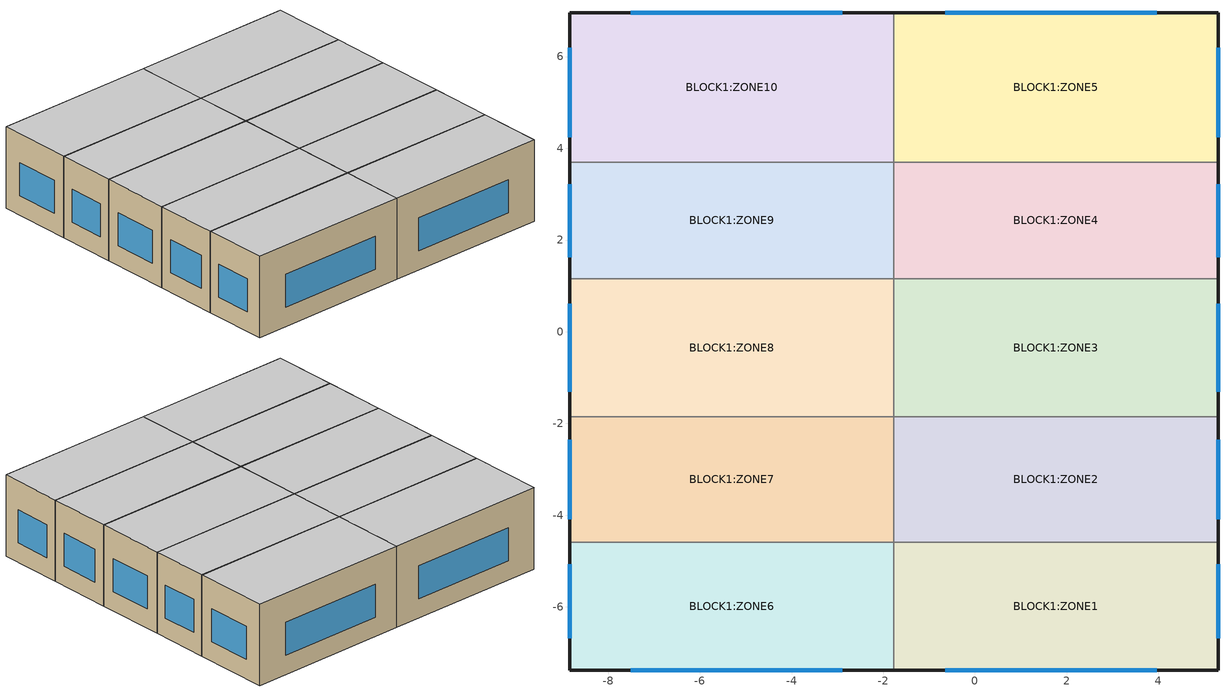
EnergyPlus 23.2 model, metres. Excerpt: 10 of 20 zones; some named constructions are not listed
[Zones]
BLOCK1:ZONE6
 floor ground (Project ground floor): -1.77,-7.38 -8.84,-7.38 -8.84,-4.59 -1.77,-4.59 z0
 wall outside (Project wall): -8.84,-4.59 -8.84,-7.38 -1.77,-7.38 z0:3.5
 wall to BLOCK1:ZONE1 (Project partition): -1.77,-7.38 -1.77,-4.59 z0:3.5
 wall to BLOCK1:ZONE7 (Project partition): -1.77,-4.59 -8.84,-4.59 z0:3.5
 window (Project external glazing - 1001): -8.84,-5.07 -8.84,-6.69 / -7.5,-7.38 -2.89,-7.38 z0.84:2.26
 ceiling to BLOCK2:ZONE6 (Project internal floor_Reversed): -8.84,-7.38 -1.77,-7.38 -1.77,-4.59 -8.84,-4.59 z3.5
BLOCK1:ZONE1
 floor ground (Project ground floor): 5.3,-7.38 -1.77,-7.38 -1.77,-4.59 5.3,-4.59 z0
 wall outside (Project wall): -1.77,-7.38 5.3,-7.38 5.3,-4.59 z0:3.5
 wall to BLOCK1:ZONE2 (Project partition): 5.3,-4.59 -1.77,-4.59 z0:3.5
 window (Project external glazing - 1001): 5.3,-6.69 5.3,-5.07 / -0.65,-7.38 3.96,-7.38 z0.84:2.26
 ceiling to BLOCK2:ZONE1 (Project internal floor_Reversed): -1.77,-7.38 5.3,-7.38 5.3,-4.59 -1.77,-4.59 z3.5
BLOCK1:ZONE7
 floor ground (Project ground floor): -1.77,-4.59 -8.84,-4.59 -8.84,-1.86 -1.77,-1.86 z0
 wall outside (Project wall): -8.84,-1.86 -8.84,-4.59 z0:3.5
 wall to BLOCK1:ZONE2 (Project partition): -1.77,-4.59 -1.77,-1.86 z0:3.5
 wall to BLOCK1:ZONE8 (Project partition): -1.77,-1.86 -8.84,-1.86 z0:3.5
 window (Project external glazing - 1001): -8.84,-2.36 -8.84,-4.09 z0.84:2.26
 ceiling to BLOCK2:ZONE7 (Project internal floor_Reversed): -8.84,-4.59 -1.77,-4.59 -1.77,-1.86 -8.84,-1.86 z3.5
BLOCK1:ZONE2
 floor ground (Project ground floor): 5.3,-4.59 -1.77,-4.59 -1.77,-1.86 5.3,-1.86 z0
 wall outside (Project wall): 5.3,-4.59 5.3,-1.86 z0:3.5
 wall to BLOCK1:ZONE3 (Project partition): 5.3,-1.86 -1.77,-1.86 z0:3.5
 window (Project external glazing - 1001): 5.3,-4.09 5.3,-2.36 z0.84:2.26
 ceiling to BLOCK2:ZONE2 (Project internal floor_Reversed): -1.77,-4.59 5.3,-4.59 5.3,-1.86 -1.77,-1.86 z3.5
BLOCK1:ZONE8
 floor ground (Project ground floor): -1.77,-1.86 -8.84,-1.86 -8.84,1.16 -1.77,1.16 z0
 wall outside (Project wall): -8.84,1.16 -8.84,-1.86 z0:3.5
 wall to BLOCK1:ZONE3 (Project partition): -1.77,-1.86 -1.77,1.16 z0:3.5
 wall to BLOCK1:ZONE9 (Project partition): -1.77,1.16 -8.84,1.16 z0:3.5
 window (Project external glazing - 1001): -8.84,0.61 -8.84,-1.31 z0.84:2.26
 ceiling to BLOCK2:ZONE8 (Project internal floor_Reversed): -8.84,-1.86 -1.77,-1.86 -1.77,1.16 -8.84,1.16 z3.5
BLOCK1:ZONE3
 floor ground (Project ground floor): 5.3,-1.86 -1.77,-1.86 -1.77,1.16 5.3,1.16 z0
 wall outside (Project wall): 5.3,-1.86 5.3,1.16 z0:3.5
 wall to BLOCK1:ZONE4 (Project partition): 5.3,1.16 -1.77,1.16 z0:3.5
 window (Project external glazing - 1001): 5.3,-1.31 5.3,0.61 z0.84:2.26
 ceiling to BLOCK2:ZONE3 (Project internal floor_Reversed): -1.77,-1.86 5.3,-1.86 5.3,1.16 -1.77,1.16 z3.5
BLOCK1:ZONE9
 floor ground (Project ground floor): -1.77,1.16 -8.84,1.16 -8.84,3.69 -1.77,3.69 z0
 wall outside (Project wall): -8.84,3.69 -8.84,1.16 z0:3.5
 wall to BLOCK1:ZONE4 (Project partition): -1.77,1.16 -1.77,3.69 z0:3.5
 wall to BLOCK1:ZONE10 (Project partition): -1.77,3.69 -8.84,3.69 z0:3.5
 window (Project external glazing - 1001): -8.84,3.22 -8.84,1.63 z0.84:2.26
 ceiling to BLOCK2:ZONE9 (Project internal floor_Reversed): -8.84,1.16 -1.77,1.16 -1.77,3.69 -8.84,3.69 z3.5
BLOCK1:ZONE4
 floor ground (Project ground floor): 5.3,1.16 -1.77,1.16 -1.77,3.69 5.3,3.69 z0
 wall outside (Project wall): 5.3,1.16 5.3,3.69 z0:3.5
 wall to BLOCK1:ZONE5 (Project partition): 5.3,3.69 -1.77,3.69 z0:3.5
 window (Project external glazing - 1001): 5.3,1.63 5.3,3.22 z0.84:2.26
 ceiling to BLOCK2:ZONE4 (Project internal floor_Reversed): -1.77,1.16 5.3,1.16 5.3,3.69 -1.77,3.69 z3.5
BLOCK1:ZONE10
 floor ground (Project ground floor): -1.77,3.69 -8.84,3.69 -8.84,6.96 -1.77,6.96 z0
 wall outside (Project wall): -1.77,6.96 -8.84,6.96 -8.84,3.69 z0:3.5
 wall to BLOCK1:ZONE5 (Project partition): -1.77,3.69 -1.77,6.96 z0:3.5
 window (Project external glazing - 1001): -2.89,6.96 -7.5,6.96 / -8.84,6.19 -8.84,4.24 z0.84:2.26
 ceiling to BLOCK2:ZONE10 (Project internal floor_Reversed): -8.84,3.69 -1.77,3.69 -1.77,6.96 -8.84,6.96 z3.5
BLOCK1:ZONE5
 floor ground (Project ground floor): 5.3,3.69 -1.77,3.69 -1.77,6.96 5.3,6.96 z0
 wall outside (Project wall): 5.3,3.69 5.3,6.96 -1.77,6.96 z0:3.5
 window (Project external glazing - 1001): 5.3,4.24 5.3,6.19 / 3.96,6.96 -0.65,6.96 z0.84:2.26
 ceiling to BLOCK2:ZONE5 (Project internal floor_Reversed): -1.77,3.69 5.3,3.69 5.3,6.96 -1.77,6.96 z3.5
[ENERGYMANAGEMENTSYSTEM:PROGRAM]
CountHours_BLOCK1_ZONE1; CountHours_BLOCK1_ZONE1: if (ComfStand == 1) || (ComfStand == 10); if (RMOT >= AHSTall) && (RMOT <= ACSTaul); if (BLOCK1_ZONE1_OpT <= ACSTnoTol); if (BLOCK1_ZONE1_OpT >= AHSTnoTol); set ComfHours_BLOCK1_ZONE1 = 1*ZoneTimeStep; set DiscomfAppHotHours_BLOCK1_ZONE1 = 0; set DiscomfAppColdHours_BLOCK1_ZONE1 = 0; set DiscomfNonAppHotHours_BLOCK1_ZONE1 = 0; set DiscomfNonAppColdHours_BLOCK1_ZONE1 = 0; endif; elseif (BLOCK1_ZONE1_OpT > ACSTnoTol); set ComfHours_BLOCK1_ZONE1 = 0; set DiscomfAppHotHours_BLOCK1_ZONE1 = 1*ZoneTimeStep; set DiscomfAppColdHours_BLOCK1_ZONE1 = 0; set DiscomfNonAppHotHours_BLOCK1_ZONE1 = 0; set DiscomfNonAppColdHours_BLOCK1_ZONE1 = 0; elseif (BLOCK1_ZONE1_OpT < AHSTnoTol); set ComfHours_BLOCK1_ZONE1 = 0; set DiscomfAppHotHours_BLOCK1_ZONE1 = 0; set DiscomfAppColdHours_BLOCK1_ZONE1 = 1*ZoneTimeStep; set DiscomfNonAppHotHours_BLOCK1_ZONE1 = 0; set DiscomfNonAppColdHours_BLOCK1_ZONE1 = 0; endif; elseif (RMOT > ACSTaul); set ComfHours_BLOCK1_ZONE1 = 0; set DiscomfAppHotHours_BLOCK1_ZONE1 = 0; set DiscomfAppColdHours_BLOCK1_ZONE1 = 0; set DiscomfNonAppHotHours_BLOCK1_ZONE1 = 1*ZoneTimeStep; set DiscomfNonAppColdHours_BLOCK1_ZONE1 = 0; elseif (RMOT < AHSTall); set ComfHours_BLOCK1_ZONE1 = 0; set DiscomfAppHotHours_BLOCK1_ZONE1 = 0; set DiscomfAppColdHours_BLOCK1_ZONE1 = 0; set DiscomfNonAppHotHours_BLOCK1_ZONE1 = 0; set DiscomfNonAppColdHours_BLOCK1_ZONE1 = 1*ZoneTimeStep; endif; else; if (PMOT >= AHSTall) && (PMOT <= ACSTaul); if (BLOCK1_ZONE1_OpT <= ACSTnoTol); if (BLOCK1_ZONE1_OpT >= AHSTnoTol); set ComfHours_BLOCK1_ZONE1 = 1*ZoneTimeStep; set DiscomfAppHotHours_BLOCK1_ZONE1 = 0; set DiscomfAppColdHours_BLOCK1_ZONE1 = 0; set DiscomfNonAppHotHours_BLOCK1_ZONE1 = 0; set DiscomfNonAppColdHours_BLOCK1_ZONE1 = 0; endif; elseif (BLOCK1_ZONE1_OpT > ACSTnoTol); set ComfHours_BLOCK1_ZONE1 = 0; set DiscomfAppHotHours_BLOCK1_ZONE1 = 1*ZoneTimeStep; set DiscomfAppColdHours_BLOCK1_ZONE1 = 0; set DiscomfNonAppHotHours_BLOCK1_ZONE1 = 0; set DiscomfNonAppColdHours_BLOCK1_ZONE1 = 0; elseif (BLOCK1_ZONE1_OpT < AHSTnoTol); set ComfHours_BLOCK1_ZONE1 = 0; set DiscomfAppHotHours_BLOCK1_ZONE1 = 0; set DiscomfAppColdHours_BLOCK1_ZONE1 = 1*ZoneTimeStep; set DiscomfNonAppHotHours_BLOCK1_ZONE1 = 0; set DiscomfNonAppColdHours_BLOCK1_ZONE1 = 0; endif; elseif (PMOT > ACSTaul); set ComfHours_BLOCK1_ZONE1 = 0; set DiscomfAppHotHours_BLOCK1_ZONE1 = 0; set DiscomfAppColdHours_BLOCK1_ZONE1 = 0; set DiscomfNonAppHotHours_BLOCK1_ZONE1 = 1*ZoneTimeStep; set DiscomfNonAppColdHours_BLOCK1_ZONE1 = 0; elseif (PMOT < AHSTall); set ComfHours_BLOCK1_ZONE1 = 0; set DiscomfAppHotHours_BLOCK1_ZONE1 = 0; set DiscomfAppColdHours_BLOCK1_ZONE1 = 0; set DiscomfNonAppHotHours_BLOCK1_ZONE1 = 0; set DiscomfNonAppColdHours_BLOCK1_ZONE1 = 1*ZoneTimeStep; endif; endif
CountHours_BLOCK1_ZONE7: if (ComfStand == 1) || (ComfStand == 10); if (RMOT >= AHSTall) && (RMOT <= ACSTaul); if (BLOCK1_ZONE7_OpT <= ACSTnoTol); if (BLOCK1_ZONE7_OpT >= AHSTnoTol); set ComfHours_BLOCK1_ZONE7 = 1*ZoneTimeStep; set DiscomfAppHotHours_BLOCK1_ZONE7 = 0; set DiscomfAppColdHours_BLOCK1_ZONE7 = 0; set DiscomfNonAppHotHours_BLOCK1_ZONE7 = 0; set DiscomfNonAppColdHours_BLOCK1_ZONE7 = 0; endif; elseif (BLOCK1_ZONE7_OpT > ACSTnoTol); set ComfHours_BLOCK1_ZONE7 = 0; set DiscomfAppHotHours_BLOCK1_ZONE7 = 1*ZoneTimeStep; set DiscomfAppColdHours_BLOCK1_ZONE7 = 0; set DiscomfNonAppHotHours_BLOCK1_ZONE7 = 0; set DiscomfNonAppColdHours_BLOCK1_ZONE7 = 0; elseif (BLOCK1_ZONE7_OpT < AHSTnoTol); set ComfHours_BLOCK1_ZONE7 = 0; set DiscomfAppHotHours_BLOCK1_ZONE7 = 0; set DiscomfAppColdHours_BLOCK1_ZONE7 = 1*ZoneTimeStep; set DiscomfNonAppHotHours_BLOCK1_ZONE7 = 0; set DiscomfNonAppColdHours_BLOCK1_ZONE7 = 0; endif; elseif (RMOT > ACSTaul); set ComfHours_BLOCK1_ZONE7 = 0; set DiscomfAppHotHours_BLOCK1_ZONE7 = 0; set DiscomfAppColdHours_BLOCK1_ZONE7 = 0; set DiscomfNonAppHotHours_BLOCK1_ZONE7 = 1*ZoneTimeStep; set DiscomfNonAppColdHours_BLOCK1_ZONE7 = 0; elseif (RMOT < AHSTall); set ComfHours_BLOCK1_ZONE7 = 0; set DiscomfAppHotHours_BLOCK1_ZONE7 = 0; set DiscomfAppColdHours_BLOCK1_ZONE7 = 0; set DiscomfNonAppHotHours_BLOCK1_ZONE7 = 0; set DiscomfNonAppColdHours_BLOCK1_ZONE7 = 1*ZoneTimeStep; endif; else; if (PMOT >= AHSTall) && (PMOT <= ACSTaul); if (BLOCK1_ZONE7_OpT <= ACSTnoTol); if (BLOCK1_ZONE7_OpT >= AHSTnoTol); set ComfHours_BLOCK1_ZONE7 = 1*ZoneTimeStep; set DiscomfAppHotHours_BLOCK1_ZONE7 = 0; set DiscomfAppColdHours_BLOCK1_ZONE7 = 0; set DiscomfNonAppHotHours_BLOCK1_ZONE7 = 0; set DiscomfNonAppColdHours_BLOCK1_ZONE7 = 0; endif; elseif (BLOCK1_ZONE7_OpT > ACSTnoTol); set ComfHours_BLOCK1_ZONE7 = 0; set DiscomfAppHotHours_BLOCK1_ZONE7 = 1*ZoneTimeStep; set DiscomfAppColdHours_BLOCK1_ZONE7 = 0; set DiscomfNonAppHotHours_BLOCK1_ZONE7 = 0; set DiscomfNonAppColdHours_BLOCK1_ZONE7 = 0; elseif (BLOCK1_ZONE7_OpT < AHSTnoTol); set ComfHours_BLOCK1_ZONE7 = 0; set DiscomfAppHotHours_BLOCK1_ZONE7 = 0; set DiscomfAppColdHours_BLOCK1_ZONE7 = 1*ZoneTimeStep; set DiscomfNonAppHotHours_BLOCK1_ZONE7 = 0; set DiscomfNonAppColdHours_BLOCK1_ZONE7 = 0; endif; elseif (PMOT > ACSTaul); set ComfHours_BLOCK1_ZONE7 = 0; set DiscomfAppHotHours_BLOCK1_ZONE7 = 0; set DiscomfAppColdHours_BLOCK1_ZONE7 = 0; set DiscomfNonAppHotHours_BLOCK1_ZONE7 = 1*ZoneTimeStep; set DiscomfNonAppColdHours_BLOCK1_ZONE7 = 0; elseif (PMOT < AHSTall); set ComfHours_BLOCK1_ZONE7 = 0; set DiscomfAppHotHours_BLOCK1_ZONE7 = 0; set DiscomfAppColdHours_BLOCK1_ZONE7 = 0; set DiscomfNonAppHotHours_BLOCK1_ZONE7 = 0; set DiscomfNonAppColdHours_BLOCK1_ZONE7 = 1*ZoneTimeStep; endif; endif
CountHours_BLOCK1_ZONE2: if (ComfStand == 1) || (ComfStand == 10); if (RMOT >= AHSTall) && (RMOT <= ACSTaul); if (BLOCK1_ZONE2_OpT <= ACSTnoTol); if (BLOCK1_ZONE2_OpT >= AHSTnoTol); set ComfHours_BLOCK1_ZONE2 = 1*ZoneTimeStep; set DiscomfAppHotHours_BLOCK1_ZONE2 = 0; set DiscomfAppColdHours_BLOCK1_ZONE2 = 0; set DiscomfNonAppHotHours_BLOCK1_ZONE2 = 0; set DiscomfNonAppColdHours_BLOCK1_ZONE2 = 0; endif; elseif (BLOCK1_ZONE2_OpT > ACSTnoTol); set ComfHours_BLOCK1_ZONE2 = 0; set DiscomfAppHotHours_BLOCK1_ZONE2 = 1*ZoneTimeStep; set DiscomfAppColdHours_BLOCK1_ZONE2 = 0; set DiscomfNonAppHotHours_BLOCK1_ZONE2 = 0; set DiscomfNonAppColdHours_BLOCK1_ZONE2 = 0; elseif (BLOCK1_ZONE2_OpT < AHSTnoTol); set ComfHours_BLOCK1_ZONE2 = 0; set DiscomfAppHotHours_BLOCK1_ZONE2 = 0; set DiscomfAppColdHours_BLOCK1_ZONE2 = 1*ZoneTimeStep; set DiscomfNonAppHotHours_BLOCK1_ZONE2 = 0; set DiscomfNonAppColdHours_BLOCK1_ZONE2 = 0; endif; elseif (RMOT > ACSTaul); set ComfHours_BLOCK1_ZONE2 = 0; set DiscomfAppHotHours_BLOCK1_ZONE2 = 0; set DiscomfAppColdHours_BLOCK1_ZONE2 = 0; set DiscomfNonAppHotHours_BLOCK1_ZONE2 = 1*ZoneTimeStep; set DiscomfNonAppColdHours_BLOCK1_ZONE2 = 0; elseif (RMOT < AHSTall); set ComfHours_BLOCK1_ZONE2 = 0; set DiscomfAppHotHours_BLOCK1_ZONE2 = 0; set DiscomfAppColdHours_BLOCK1_ZONE2 = 0; set DiscomfNonAppHotHours_BLOCK1_ZONE2 = 0; set DiscomfNonAppColdHours_BLOCK1_ZONE2 = 1*ZoneTimeStep; endif; else; if (PMOT >= AHSTall) && (PMOT <= ACSTaul); if (BLOCK1_ZONE2_OpT <= ACSTnoTol); if (BLOCK1_ZONE2_OpT >= AHSTnoTol); set ComfHours_BLOCK1_ZONE2 = 1*ZoneTimeStep; set DiscomfAppHotHours_BLOCK1_ZONE2 = 0; set DiscomfAppColdHours_BLOCK1_ZONE2 = 0; set DiscomfNonAppHotHours_BLOCK1_ZONE2 = 0; set DiscomfNonAppColdHours_BLOCK1_ZONE2 = 0; endif; elseif (BLOCK1_ZONE2_OpT > ACSTnoTol); set ComfHours_BLOCK1_ZONE2 = 0; set DiscomfAppHotHours_BLOCK1_ZONE2 = 1*ZoneTimeStep; set DiscomfAppColdHours_BLOCK1_ZONE2 = 0; set DiscomfNonAppHotHours_BLOCK1_ZONE2 = 0; set DiscomfNonAppColdHours_BLOCK1_ZONE2 = 0; elseif (BLOCK1_ZONE2_OpT < AHSTnoTol); set ComfHours_BLOCK1_ZONE2 = 0; set DiscomfAppHotHours_BLOCK1_ZONE2 = 0; set DiscomfAppColdHours_BLOCK1_ZONE2 = 1*ZoneTimeStep; set DiscomfNonAppHotHours_BLOCK1_ZONE2 = 0; set DiscomfNonAppColdHours_BLOCK1_ZONE2 = 0; endif; elseif (PMOT > ACSTaul); set ComfHours_BLOCK1_ZONE2 = 0; set DiscomfAppHotHours_BLOCK1_ZONE2 = 0; set DiscomfAppColdHours_BLOCK1_ZONE2 = 0; set DiscomfNonAppHotHours_BLOCK1_ZONE2 = 1*ZoneTimeStep; set DiscomfNonAppColdHours_BLOCK1_ZONE2 = 0; elseif (PMOT < AHSTall); set ComfHours_BLOCK1_ZONE2 = 0; set DiscomfAppHotHours_BLOCK1_ZONE2 = 0; set DiscomfAppColdHours_BLOCK1_ZONE2 = 0; set DiscomfNonAppHotHours_BLOCK1_ZONE2 = 0; set DiscomfNonAppColdHours_BLOCK1_ZONE2 = 1*ZoneTimeStep; endif; endif
CountHours_BLOCK1_ZONE8: if (ComfStand == 1) || (ComfStand == 10); if (RMOT >= AHSTall) && (RMOT <= ACSTaul); if (BLOCK1_ZONE8_OpT <= ACSTnoTol); if (BLOCK1_ZONE8_OpT >= AHSTnoTol); set ComfHours_BLOCK1_ZONE8 = 1*ZoneTimeStep; set DiscomfAppHotHours_BLOCK1_ZONE8 = 0; set DiscomfAppColdHours_BLOCK1_ZONE8 = 0; set DiscomfNonAppHotHours_BLOCK1_ZONE8 = 0; set DiscomfNonAppColdHours_BLOCK1_ZONE8 = 0; endif; elseif (BLOCK1_ZONE8_OpT > ACSTnoTol); set ComfHours_BLOCK1_ZONE8 = 0; set DiscomfAppHotHours_BLOCK1_ZONE8 = 1*ZoneTimeStep; set DiscomfAppColdHours_BLOCK1_ZONE8 = 0; set DiscomfNonAppHotHours_BLOCK1_ZONE8 = 0; set DiscomfNonAppColdHours_BLOCK1_ZONE8 = 0; elseif (BLOCK1_ZONE8_OpT < AHSTnoTol); set ComfHours_BLOCK1_ZONE8 = 0; set DiscomfAppHotHours_BLOCK1_ZONE8 = 0; set DiscomfAppColdHours_BLOCK1_ZONE8 = 1*ZoneTimeStep; set DiscomfNonAppHotHours_BLOCK1_ZONE8 = 0; set DiscomfNonAppColdHours_BLOCK1_ZONE8 = 0; endif; elseif (RMOT > ACSTaul); set ComfHours_BLOCK1_ZONE8 = 0; set DiscomfAppHotHours_BLOCK1_ZONE8 = 0; set DiscomfAppColdHours_BLOCK1_ZONE8 = 0; set DiscomfNonAppHotHours_BLOCK1_ZONE8 = 1*ZoneTimeStep; set DiscomfNonAppColdHours_BLOCK1_ZONE8 = 0; elseif (RMOT < AHSTall); set ComfHours_BLOCK1_ZONE8 = 0; set DiscomfAppHotHours_BLOCK1_ZONE8 = 0; set DiscomfAppColdHours_BLOCK1_ZONE8 = 0; set DiscomfNonAppHotHours_BLOCK1_ZONE8 = 0; set DiscomfNonAppColdHours_BLOCK1_ZONE8 = 1*ZoneTimeStep; endif; else; if (PMOT >= AHSTall) && (PMOT <= ACSTaul); if (BLOCK1_ZONE8_OpT <= ACSTnoTol); if (BLOCK1_ZONE8_OpT >= AHSTnoTol); set ComfHours_BLOCK1_ZONE8 = 1*ZoneTimeStep; set DiscomfAppHotHours_BLOCK1_ZONE8 = 0; set DiscomfAppColdHours_BLOCK1_ZONE8 = 0; set DiscomfNonAppHotHours_BLOCK1_ZONE8 = 0; set DiscomfNonAppColdHours_BLOCK1_ZONE8 = 0; endif; elseif (BLOCK1_ZONE8_OpT > ACSTnoTol); set ComfHours_BLOCK1_ZONE8 = 0; set DiscomfAppHotHours_BLOCK1_ZONE8 = 1*ZoneTimeStep; set DiscomfAppColdHours_BLOCK1_ZONE8 = 0; set DiscomfNonAppHotHours_BLOCK1_ZONE8 = 0; set DiscomfNonAppColdHours_BLOCK1_ZONE8 = 0; elseif (BLOCK1_ZONE8_OpT < AHSTnoTol); set ComfHours_BLOCK1_ZONE8 = 0; set DiscomfAppHotHours_BLOCK1_ZONE8 = 0; set DiscomfAppColdHours_BLOCK1_ZONE8 = 1*ZoneTimeStep; set DiscomfNonAppHotHours_BLOCK1_ZONE8 = 0; set DiscomfNonAppColdHours_BLOCK1_ZONE8 = 0; endif; elseif (PMOT > ACSTaul); set ComfHours_BLOCK1_ZONE8 = 0; set DiscomfAppHotHours_BLOCK1_ZONE8 = 0; set DiscomfAppColdHours_BLOCK1_ZONE8 = 0; set DiscomfNonAppHotHours_BLOCK1_ZONE8 = 1*ZoneTimeStep; set DiscomfNonAppColdHours_BLOCK1_ZONE8 = 0; elseif (PMOT < AHSTall); set ComfHours_BLOCK1_ZONE8 = 0; set DiscomfAppHotHours_BLOCK1_ZONE8 = 0; set DiscomfAppColdHours_BLOCK1_ZONE8 = 0; set DiscomfNonAppHotHours_BLOCK1_ZONE8 = 0; set DiscomfNonAppColdHours_BLOCK1_ZONE8 = 1*ZoneTimeStep; endif; endif
CountHours_BLOCK1_ZONE3: if (ComfStand == 1) || (ComfStand == 10); if (RMOT >= AHSTall) && (RMOT <= ACSTaul); if (BLOCK1_ZONE3_OpT <= ACSTnoTol); if (BLOCK1_ZONE3_OpT >= AHSTnoTol); set ComfHours_BLOCK1_ZONE3 = 1*ZoneTimeStep; set DiscomfAppHotHours_BLOCK1_ZONE3 = 0; set DiscomfAppColdHours_BLOCK1_ZONE3 = 0; set DiscomfNonAppHotHours_BLOCK1_ZONE3 = 0; set DiscomfNonAppColdHours_BLOCK1_ZONE3 = 0; endif; elseif (BLOCK1_ZONE3_OpT > ACSTnoTol); set ComfHours_BLOCK1_ZONE3 = 0; set DiscomfAppHotHours_BLOCK1_ZONE3 = 1*ZoneTimeStep; set DiscomfAppColdHours_BLOCK1_ZONE3 = 0; set DiscomfNonAppHotHours_BLOCK1_ZONE3 = 0; set DiscomfNonAppColdHours_BLOCK1_ZONE3 = 0; elseif (BLOCK1_ZONE3_OpT < AHSTnoTol); set ComfHours_BLOCK1_ZONE3 = 0; set DiscomfAppHotHours_BLOCK1_ZONE3 = 0; set DiscomfAppColdHours_BLOCK1_ZONE3 = 1*ZoneTimeStep; set DiscomfNonAppHotHours_BLOCK1_ZONE3 = 0; set DiscomfNonAppColdHours_BLOCK1_ZONE3 = 0; endif; elseif (RMOT > ACSTaul); set ComfHours_BLOCK1_ZONE3 = 0; set DiscomfAppHotHours_BLOCK1_ZONE3 = 0; set DiscomfAppColdHours_BLOCK1_ZONE3 = 0; set DiscomfNonAppHotHours_BLOCK1_ZONE3 = 1*ZoneTimeStep; set DiscomfNonAppColdHours_BLOCK1_ZONE3 = 0; elseif (RMOT < AHSTall); set ComfHours_BLOCK1_ZONE3 = 0; set DiscomfAppHotHours_BLOCK1_ZONE3 = 0; set DiscomfAppColdHours_BLOCK1_ZONE3 = 0; set DiscomfNonAppHotHours_BLOCK1_ZONE3 = 0; set DiscomfNonAppColdHours_BLOCK1_ZONE3 = 1*ZoneTimeStep; endif; else; if (PMOT >= AHSTall) && (PMOT <= ACSTaul); if (BLOCK1_ZONE3_OpT <= ACSTnoTol); if (BLOCK1_ZONE3_OpT >= AHSTnoTol); set ComfHours_BLOCK1_ZONE3 = 1*ZoneTimeStep; set DiscomfAppHotHours_BLOCK1_ZONE3 = 0; set DiscomfAppColdHours_BLOCK1_ZONE3 = 0; set DiscomfNonAppHotHours_BLOCK1_ZONE3 = 0; set DiscomfNonAppColdHours_BLOCK1_ZONE3 = 0; endif; elseif (BLOCK1_ZONE3_OpT > ACSTnoTol); set ComfHours_BLOCK1_ZONE3 = 0; set DiscomfAppHotHours_BLOCK1_ZONE3 = 1*ZoneTimeStep; set DiscomfAppColdHours_BLOCK1_ZONE3 = 0; set DiscomfNonAppHotHours_BLOCK1_ZONE3 = 0; set DiscomfNonAppColdHours_BLOCK1_ZONE3 = 0; elseif (BLOCK1_ZONE3_OpT < AHSTnoTol); set ComfHours_BLOCK1_ZONE3 = 0; set DiscomfAppHotHours_BLOCK1_ZONE3 = 0; set DiscomfAppColdHours_BLOCK1_ZONE3 = 1*ZoneTimeStep; set DiscomfNonAppHotHours_BLOCK1_ZONE3 = 0; set DiscomfNonAppColdHours_BLOCK1_ZONE3 = 0; endif; elseif (PMOT > ACSTaul); set ComfHours_BLOCK1_ZONE3 = 0; set DiscomfAppHotHours_BLOCK1_ZONE3 = 0; set DiscomfAppColdHours_BLOCK1_ZONE3 = 0; set DiscomfNonAppHotHours_BLOCK1_ZONE3 = 1*ZoneTimeStep; set DiscomfNonAppColdHours_BLOCK1_ZONE3 = 0; elseif (PMOT < AHSTall); set ComfHours_BLOCK1_ZONE3 = 0; set DiscomfAppHotHours_BLOCK1_ZONE3 = 0; set DiscomfAppColdHours_BLOCK1_ZONE3 = 0; set DiscomfNonAppHotHours_BLOCK1_ZONE3 = 0; set DiscomfNonAppColdHours_BLOCK1_ZONE3 = 1*ZoneTimeStep; endif; endif
CountHours_BLOCK1_ZONE9: if (ComfStand == 1) || (ComfStand == 10); if (RMOT >= AHSTall) && (RMOT <= ACSTaul); if (BLOCK1_ZONE9_OpT <= ACSTnoTol); if (BLOCK1_ZONE9_OpT >= AHSTnoTol); set ComfHours_BLOCK1_ZONE9 = 1*ZoneTimeStep; set DiscomfAppHotHours_BLOCK1_ZONE9 = 0; set DiscomfAppColdHours_BLOCK1_ZONE9 = 0; set DiscomfNonAppHotHours_BLOCK1_ZONE9 = 0; set DiscomfNonAppColdHours_BLOCK1_ZONE9 = 0; endif; elseif (BLOCK1_ZONE9_OpT > ACSTnoTol); set ComfHours_BLOCK1_ZONE9 = 0; set DiscomfAppHotHours_BLOCK1_ZONE9 = 1*ZoneTimeStep; set DiscomfAppColdHours_BLOCK1_ZONE9 = 0; set DiscomfNonAppHotHours_BLOCK1_ZONE9 = 0; set DiscomfNonAppColdHours_BLOCK1_ZONE9 = 0; elseif (BLOCK1_ZONE9_OpT < AHSTnoTol); set ComfHours_BLOCK1_ZONE9 = 0; set DiscomfAppHotHours_BLOCK1_ZONE9 = 0; set DiscomfAppColdHours_BLOCK1_ZONE9 = 1*ZoneTimeStep; set DiscomfNonAppHotHours_BLOCK1_ZONE9 = 0; set DiscomfNonAppColdHours_BLOCK1_ZONE9 = 0; endif; elseif (RMOT > ACSTaul); set ComfHours_BLOCK1_ZONE9 = 0; set DiscomfAppHotHours_BLOCK1_ZONE9 = 0; set DiscomfAppColdHours_BLOCK1_ZONE9 = 0; set DiscomfNonAppHotHours_BLOCK1_ZONE9 = 1*ZoneTimeStep; set DiscomfNonAppColdHours_BLOCK1_ZONE9 = 0; elseif (RMOT < AHSTall); set ComfHours_BLOCK1_ZONE9 = 0; set DiscomfAppHotHours_BLOCK1_ZONE9 = 0; set DiscomfAppColdHours_BLOCK1_ZONE9 = 0; set DiscomfNonAppHotHours_BLOCK1_ZONE9 = 0; set DiscomfNonAppColdHours_BLOCK1_ZONE9 = 1*ZoneTimeStep; endif; else; if (PMOT >= AHSTall) && (PMOT <= ACSTaul); if (BLOCK1_ZONE9_OpT <= ACSTnoTol); if (BLOCK1_ZONE9_OpT >= AHSTnoTol); set ComfHours_BLOCK1_ZONE9 = 1*ZoneTimeStep; set DiscomfAppHotHours_BLOCK1_ZONE9 = 0; set DiscomfAppColdHours_BLOCK1_ZONE9 = 0; set DiscomfNonAppHotHours_BLOCK1_ZONE9 = 0; set DiscomfNonAppColdHours_BLOCK1_ZONE9 = 0; endif; elseif (BLOCK1_ZONE9_OpT > ACSTnoTol); set ComfHours_BLOCK1_ZONE9 = 0; set DiscomfAppHotHours_BLOCK1_ZONE9 = 1*ZoneTimeStep; set DiscomfAppColdHours_BLOCK1_ZONE9 = 0; set DiscomfNonAppHotHours_BLOCK1_ZONE9 = 0; set DiscomfNonAppColdHours_BLOCK1_ZONE9 = 0; elseif (BLOCK1_ZONE9_OpT < AHSTnoTol); set ComfHours_BLOCK1_ZONE9 = 0; set DiscomfAppHotHours_BLOCK1_ZONE9 = 0; set DiscomfAppColdHours_BLOCK1_ZONE9 = 1*ZoneTimeStep; set DiscomfNonAppHotHours_BLOCK1_ZONE9 = 0; set DiscomfNonAppColdHours_BLOCK1_ZONE9 = 0; endif; elseif (PMOT > ACSTaul); set ComfHours_BLOCK1_ZONE9 = 0; set DiscomfAppHotHours_BLOCK1_ZONE9 = 0; set DiscomfAppColdHours_BLOCK1_ZONE9 = 0; set DiscomfNonAppHotHours_BLOCK1_ZONE9 = 1*ZoneTimeStep; set DiscomfNonAppColdHours_BLOCK1_ZONE9 = 0; elseif (PMOT < AHSTall); set ComfHours_BLOCK1_ZONE9 = 0; set DiscomfAppHotHours_BLOCK1_ZONE9 = 0; set DiscomfAppColdHours_BLOCK1_ZONE9 = 0; set DiscomfNonAppHotHours_BLOCK1_ZONE9 = 0; set DiscomfNonAppColdHours_BLOCK1_ZONE9 = 1*ZoneTimeStep; endif; endif
CountHours_BLOCK1_ZONE4: if (ComfStand == 1) || (ComfStand == 10); if (RMOT >= AHSTall) && (RMOT <= ACSTaul); if (BLOCK1_ZONE4_OpT <= ACSTnoTol); if (BLOCK1_ZONE4_OpT >= AHSTnoTol); set ComfHours_BLOCK1_ZONE4 = 1*ZoneTimeStep; set DiscomfAppHotHours_BLOCK1_ZONE4 = 0; set DiscomfAppColdHours_BLOCK1_ZONE4 = 0; set DiscomfNonAppHotHours_BLOCK1_ZONE4 = 0; set DiscomfNonAppColdHours_BLOCK1_ZONE4 = 0; endif; elseif (BLOCK1_ZONE4_OpT > ACSTnoTol); set ComfHours_BLOCK1_ZONE4 = 0; set DiscomfAppHotHours_BLOCK1_ZONE4 = 1*ZoneTimeStep; set DiscomfAppColdHours_BLOCK1_ZONE4 = 0; set DiscomfNonAppHotHours_BLOCK1_ZONE4 = 0; set DiscomfNonAppColdHours_BLOCK1_ZONE4 = 0; elseif (BLOCK1_ZONE4_OpT < AHSTnoTol); set ComfHours_BLOCK1_ZONE4 = 0; set DiscomfAppHotHours_BLOCK1_ZONE4 = 0; set DiscomfAppColdHours_BLOCK1_ZONE4 = 1*ZoneTimeStep; set DiscomfNonAppHotHours_BLOCK1_ZONE4 = 0; set DiscomfNonAppColdHours_BLOCK1_ZONE4 = 0; endif; elseif (RMOT > ACSTaul); set ComfHours_BLOCK1_ZONE4 = 0; set DiscomfAppHotHours_BLOCK1_ZONE4 = 0; set DiscomfAppColdHours_BLOCK1_ZONE4 = 0; set DiscomfNonAppHotHours_BLOCK1_ZONE4 = 1*ZoneTimeStep; set DiscomfNonAppColdHours_BLOCK1_ZONE4 = 0; elseif (RMOT < AHSTall); set ComfHours_BLOCK1_ZONE4 = 0; set DiscomfAppHotHours_BLOCK1_ZONE4 = 0; set DiscomfAppColdHours_BLOCK1_ZONE4 = 0; set DiscomfNonAppHotHours_BLOCK1_ZONE4 = 0; set DiscomfNonAppColdHours_BLOCK1_ZONE4 = 1*ZoneTimeStep; endif; else; if (PMOT >= AHSTall) && (PMOT <= ACSTaul); if (BLOCK1_ZONE4_OpT <= ACSTnoTol); if (BLOCK1_ZONE4_OpT >= AHSTnoTol); set ComfHours_BLOCK1_ZONE4 = 1*ZoneTimeStep; set DiscomfAppHotHours_BLOCK1_ZONE4 = 0; set DiscomfAppColdHours_BLOCK1_ZONE4 = 0; set DiscomfNonAppHotHours_BLOCK1_ZONE4 = 0; set DiscomfNonAppColdHours_BLOCK1_ZONE4 = 0; endif; elseif (BLOCK1_ZONE4_OpT > ACSTnoTol); set ComfHours_BLOCK1_ZONE4 = 0; set DiscomfAppHotHours_BLOCK1_ZONE4 = 1*ZoneTimeStep; set DiscomfAppColdHours_BLOCK1_ZONE4 = 0; set DiscomfNonAppHotHours_BLOCK1_ZONE4 = 0; set DiscomfNonAppColdHours_BLOCK1_ZONE4 = 0; elseif (BLOCK1_ZONE4_OpT < AHSTnoTol); set ComfHours_BLOCK1_ZONE4 = 0; set DiscomfAppHotHours_BLOCK1_ZONE4 = 0; set DiscomfAppColdHours_BLOCK1_ZONE4 = 1*ZoneTimeStep; set DiscomfNonAppHotHours_BLOCK1_ZONE4 = 0; set DiscomfNonAppColdHours_BLOCK1_ZONE4 = 0; endif; elseif (PMOT > ACSTaul); set ComfHours_BLOCK1_ZONE4 = 0; set DiscomfAppHotHours_BLOCK1_ZONE4 = 0; set DiscomfAppColdHours_BLOCK1_ZONE4 = 0; set DiscomfNonAppHotHours_BLOCK1_ZONE4 = 1*ZoneTimeStep; set DiscomfNonAppColdHours_BLOCK1_ZONE4 = 0; elseif (PMOT < AHSTall); set ComfHours_BLOCK1_ZONE4 = 0; set DiscomfAppHotHours_BLOCK1_ZONE4 = 0; set DiscomfAppColdHours_BLOCK1_ZONE4 = 0; set DiscomfNonAppHotHours_BLOCK1_ZONE4 = 0; set DiscomfNonAppColdHours_BLOCK1_ZONE4 = 1*ZoneTimeStep; endif; endif
CountHours_BLOCK1_ZONE10: if (ComfStand == 1) || (ComfStand == 10); if (RMOT >= AHSTall) && (RMOT <= ACSTaul); if (BLOCK1_ZONE10_OpT <= ACSTnoTol); if (BLOCK1_ZONE10_OpT >= AHSTnoTol); set ComfHours_BLOCK1_ZONE10 = 1*ZoneTimeStep; set DiscomfAppHotHours_BLOCK1_ZONE10 = 0; set DiscomfAppColdHours_BLOCK1_ZONE10 = 0; set DiscomfNonAppHotHours_BLOCK1_ZONE10 = 0; set DiscomfNonAppColdHours_BLOCK1_ZONE10 = 0; endif; elseif (BLOCK1_ZONE10_OpT > ACSTnoTol); set ComfHours_BLOCK1_ZONE10 = 0; set DiscomfAppHotHours_BLOCK1_ZONE10 = 1*ZoneTimeStep; set DiscomfAppColdHours_BLOCK1_ZONE10 = 0; set DiscomfNonAppHotHours_BLOCK1_ZONE10 = 0; set DiscomfNonAppColdHours_BLOCK1_ZONE10 = 0; elseif (BLOCK1_ZONE10_OpT < AHSTnoTol); set ComfHours_BLOCK1_ZONE10 = 0; set DiscomfAppHotHours_BLOCK1_ZONE10 = 0; set DiscomfAppColdHours_BLOCK1_ZONE10 = 1*ZoneTimeStep; set DiscomfNonAppHotHours_BLOCK1_ZONE10 = 0; set DiscomfNonAppColdHours_BLOCK1_ZONE10 = 0; endif; elseif (RMOT > ACSTaul); set ComfHours_BLOCK1_ZONE10 = 0; set DiscomfAppHotHours_BLOCK1_ZONE10 = 0; set DiscomfAppColdHours_BLOCK1_ZONE10 = 0; set DiscomfNonAppHotHours_BLOCK1_ZONE10 = 1*ZoneTimeStep; set DiscomfNonAppColdHours_BLOCK1_ZONE10 = 0; elseif (RMOT < AHSTall); set ComfHours_BLOCK1_ZONE10 = 0; set DiscomfAppHotHours_BLOCK1_ZONE10 = 0; set DiscomfAppColdHours_BLOCK1_ZONE10 = 0; set DiscomfNonAppHotHours_BLOCK1_ZONE10 = 0; set DiscomfNonAppColdHours_BLOCK1_ZONE10 = 1*ZoneTimeStep; endif; else; if (PMOT >= AHSTall) && (PMOT <= ACSTaul); if (BLOCK1_ZONE10_OpT <= ACSTnoTol); if (BLOCK1_ZONE10_OpT >= AHSTnoTol); set ComfHours_BLOCK1_ZONE10 = 1*ZoneTimeStep; set DiscomfAppHotHours_BLOCK1_ZONE10 = 0; set DiscomfAppColdHours_BLOCK1_ZONE10 = 0; set DiscomfNonAppHotHours_BLOCK1_ZONE10 = 0; set DiscomfNonAppColdHours_BLOCK1_ZONE10 = 0; endif; elseif (BLOCK1_ZONE10_OpT > ACSTnoTol); set ComfHours_BLOCK1_ZONE10 = 0; set DiscomfAppHotHours_BLOCK1_ZONE10 = 1*ZoneTimeStep; set DiscomfAppColdHours_BLOCK1_ZONE10 = 0; set DiscomfNonAppHotHours_BLOCK1_ZONE10 = 0; set DiscomfNonAppColdHours_BLOCK1_ZONE10 = 0; elseif (BLOCK1_ZONE10_OpT < AHSTnoTol); set ComfHours_BLOCK1_ZONE10 = 0; set DiscomfAppHotHours_BLOCK1_ZONE10 = 0; set DiscomfAppColdHours_BLOCK1_ZONE10 = 1*ZoneTimeStep; set DiscomfNonAppHotHours_BLOCK1_ZONE10 = 0; set DiscomfNonAppColdHours_BLOCK1_ZONE10 = 0; endif; elseif (PMOT > ACSTaul); set ComfHours_BLOCK1_ZONE10 = 0; set DiscomfAppHotHours_BLOCK1_ZONE10 = 0; set DiscomfAppColdHours_BLOCK1_ZONE10 = 0; set DiscomfNonAppHotHours_BLOCK1_ZONE10 = 1*ZoneTimeStep; set DiscomfNonAppColdHours_BLOCK1_ZONE10 = 0; elseif (PMOT < AHSTall); set ComfHours_BLOCK1_ZONE10 = 0; set DiscomfAppHotHours_BLOCK1_ZONE10 = 0; set DiscomfAppColdHours_BLOCK1_ZONE10 = 0; set DiscomfNonAppHotHours_BLOCK1_ZONE10 = 0; set DiscomfNonAppColdHours_BLOCK1_ZONE10 = 1*ZoneTimeStep; endif; endif
CountHours_BLOCK1_ZONE5: if (ComfStand == 1) || (ComfStand == 10); if (RMOT >= AHSTall) && (RMOT <= ACSTaul); if (BLOCK1_ZONE5_OpT <= ACSTnoTol); if (BLOCK1_ZONE5_OpT >= AHSTnoTol); set ComfHours_BLOCK1_ZONE5 = 1*ZoneTimeStep; set DiscomfAppHotHours_BLOCK1_ZONE5 = 0; set DiscomfAppColdHours_BLOCK1_ZONE5 = 0; set DiscomfNonAppHotHours_BLOCK1_ZONE5 = 0; set DiscomfNonAppColdHours_BLOCK1_ZONE5 = 0; endif; elseif (BLOCK1_ZONE5_OpT > ACSTnoTol); set ComfHours_BLOCK1_ZONE5 = 0; set DiscomfAppHotHours_BLOCK1_ZONE5 = 1*ZoneTimeStep; set DiscomfAppColdHours_BLOCK1_ZONE5 = 0; set DiscomfNonAppHotHours_BLOCK1_ZONE5 = 0; set DiscomfNonAppColdHours_BLOCK1_ZONE5 = 0; elseif (BLOCK1_ZONE5_OpT < AHSTnoTol); set ComfHours_BLOCK1_ZONE5 = 0; set DiscomfAppHotHours_BLOCK1_ZONE5 = 0; set DiscomfAppColdHours_BLOCK1_ZONE5 = 1*ZoneTimeStep; set DiscomfNonAppHotHours_BLOCK1_ZONE5 = 0; set DiscomfNonAppColdHours_BLOCK1_ZONE5 = 0; endif; elseif (RMOT > ACSTaul); set ComfHours_BLOCK1_ZONE5 = 0; set DiscomfAppHotHours_BLOCK1_ZONE5 = 0; set DiscomfAppColdHours_BLOCK1_ZONE5 = 0; set DiscomfNonAppHotHours_BLOCK1_ZONE5 = 1*ZoneTimeStep; set DiscomfNonAppColdHours_BLOCK1_ZONE5 = 0; elseif (RMOT < AHSTall); set ComfHours_BLOCK1_ZONE5 = 0; set DiscomfAppHotHours_BLOCK1_ZONE5 = 0; set DiscomfAppColdHours_BLOCK1_ZONE5 = 0; set DiscomfNonAppHotHours_BLOCK1_ZONE5 = 0; set DiscomfNonAppColdHours_BLOCK1_ZONE5 = 1*ZoneTimeStep; endif; else; if (PMOT >= AHSTall) && (PMOT <= ACSTaul); if (BLOCK1_ZONE5_OpT <= ACSTnoTol); if (BLOCK1_ZONE5_OpT >= AHSTnoTol); set ComfHours_BLOCK1_ZONE5 = 1*ZoneTimeStep; set DiscomfAppHotHours_BLOCK1_ZONE5 = 0; set DiscomfAppColdHours_BLOCK1_ZONE5 = 0; set DiscomfNonAppHotHours_BLOCK1_ZONE5 = 0; set DiscomfNonAppColdHours_BLOCK1_ZONE5 = 0; endif; elseif (BLOCK1_ZONE5_OpT > ACSTnoTol); set ComfHours_BLOCK1_ZONE5 = 0; set DiscomfAppHotHours_BLOCK1_ZONE5 = 1*ZoneTimeStep; set DiscomfAppColdHours_BLOCK1_ZONE5 = 0; set DiscomfNonAppHotHours_BLOCK1_ZONE5 = 0; set DiscomfNonAppColdHours_BLOCK1_ZONE5 = 0; elseif (BLOCK1_ZONE5_OpT < AHSTnoTol); set ComfHours_BLOCK1_ZONE5 = 0; set DiscomfAppHotHours_BLOCK1_ZONE5 = 0; set DiscomfAppColdHours_BLOCK1_ZONE5 = 1*ZoneTimeStep; set DiscomfNonAppHotHours_BLOCK1_ZONE5 = 0; set DiscomfNonAppColdHours_BLOCK1_ZONE5 = 0; endif; elseif (PMOT > ACSTaul); set ComfHours_BLOCK1_ZONE5 = 0; set DiscomfAppHotHours_BLOCK1_ZONE5 = 0; set DiscomfAppColdHours_BLOCK1_ZONE5 = 0; set DiscomfNonAppHotHours_BLOCK1_ZONE5 = 1*ZoneTimeStep; set DiscomfNonAppColdHours_BLOCK1_ZONE5 = 0; elseif (PMOT < AHSTall); set ComfHours_BLOCK1_ZONE5 = 0; set DiscomfAppHotHours_BLOCK1_ZONE5 = 0; set DiscomfAppColdHours_BLOCK1_ZONE5 = 0; set DiscomfNonAppHotHours_BLOCK1_ZONE5 = 0; set DiscomfNonAppColdHours_BLOCK1_ZONE5 = 1*ZoneTimeStep; endif; endif
CountHours_BLOCK2_ZONE6: if (ComfStand == 1) || (ComfStand == 10); if (RMOT >= AHSTall) && (RMOT <= ACSTaul); if (BLOCK2_ZONE6_OpT <= ACSTnoTol); if (BLOCK2_ZONE6_OpT >= AHSTnoTol); set ComfHours_BLOCK2_ZONE6 = 1*ZoneTimeStep; set DiscomfAppHotHours_BLOCK2_ZONE6 = 0; set DiscomfAppColdHours_BLOCK2_ZONE6 = 0; set DiscomfNonAppHotHours_BLOCK2_ZONE6 = 0; set DiscomfNonAppColdHours_BLOCK2_ZONE6 = 0; endif; elseif (BLOCK2_ZONE6_OpT > ACSTnoTol); set ComfHours_BLOCK2_ZONE6 = 0; set DiscomfAppHotHours_BLOCK2_ZONE6 = 1*ZoneTimeStep; set DiscomfAppColdHours_BLOCK2_ZONE6 = 0; set DiscomfNonAppHotHours_BLOCK2_ZONE6 = 0; set DiscomfNonAppColdHours_BLOCK2_ZONE6 = 0; elseif (BLOCK2_ZONE6_OpT < AHSTnoTol); set ComfHours_BLOCK2_ZONE6 = 0; set DiscomfAppHotHours_BLOCK2_ZONE6 = 0; set DiscomfAppColdHours_BLOCK2_ZONE6 = 1*ZoneTimeStep; set DiscomfNonAppHotHours_BLOCK2_ZONE6 = 0; set DiscomfNonAppColdHours_BLOCK2_ZONE6 = 0; endif; elseif (RMOT > ACSTaul); set ComfHours_BLOCK2_ZONE6 = 0; set DiscomfAppHotHours_BLOCK2_ZONE6 = 0; set DiscomfAppColdHours_BLOCK2_ZONE6 = 0; set DiscomfNonAppHotHours_BLOCK2_ZONE6 = 1*ZoneTimeStep; set DiscomfNonAppColdHours_BLOCK2_ZONE6 = 0; elseif (RMOT < AHSTall); set ComfHours_BLOCK2_ZONE6 = 0; set DiscomfAppHotHours_BLOCK2_ZONE6 = 0; set DiscomfAppColdHours_BLOCK2_ZONE6 = 0; set DiscomfNonAppHotHours_BLOCK2_ZONE6 = 0; set DiscomfNonAppColdHours_BLOCK2_ZONE6 = 1*ZoneTimeStep; endif; else; if (PMOT >= AHSTall) && (PMOT <= ACSTaul); if (BLOCK2_ZONE6_OpT <= ACSTnoTol); if (BLOCK2_ZONE6_OpT >= AHSTnoTol); set ComfHours_BLOCK2_ZONE6 = 1*ZoneTimeStep; set DiscomfAppHotHours_BLOCK2_ZONE6 = 0; set DiscomfAppColdHours_BLOCK2_ZONE6 = 0; set DiscomfNonAppHotHours_BLOCK2_ZONE6 = 0; set DiscomfNonAppColdHours_BLOCK2_ZONE6 = 0; endif; elseif (BLOCK2_ZONE6_OpT > ACSTnoTol); set ComfHours_BLOCK2_ZONE6 = 0; set DiscomfAppHotHours_BLOCK2_ZONE6 = 1*ZoneTimeStep; set DiscomfAppColdHours_BLOCK2_ZONE6 = 0; set DiscomfNonAppHotHours_BLOCK2_ZONE6 = 0; set DiscomfNonAppColdHours_BLOCK2_ZONE6 = 0; elseif (BLOCK2_ZONE6_OpT < AHSTnoTol); set ComfHours_BLOCK2_ZONE6 = 0; set DiscomfAppHotHours_BLOCK2_ZONE6 = 0; set DiscomfAppColdHours_BLOCK2_ZONE6 = 1*ZoneTimeStep; set DiscomfNonAppHotHours_BLOCK2_ZONE6 = 0; set DiscomfNonAppColdHours_BLOCK2_ZONE6 = 0; endif; elseif (PMOT > ACSTaul); set ComfHours_BLOCK2_ZONE6 = 0; set DiscomfAppHotHours_BLOCK2_ZONE6 = 0; set DiscomfAppColdHours_BLOCK2_ZONE6 = 0; set DiscomfNonAppHotHours_BLOCK2_ZONE6 = 1*ZoneTimeStep; set DiscomfNonAppColdHours_BLOCK2_ZONE6 = 0; elseif (PMOT < AHSTall); set ComfHours_BLOCK2_ZONE6 = 0; set DiscomfAppHotHours_BLOCK2_ZONE6 = 0; set DiscomfAppColdHours_BLOCK2_ZONE6 = 0; set DiscomfNonAppHotHours_BLOCK2_ZONE6 = 0; set DiscomfNonAppColdHours_BLOCK2_ZONE6 = 1*ZoneTimeStep; endif; endif
CountHours_BLOCK2_ZONE1; CountHours_BLOCK2_ZONE1: if (ComfStand == 1) || (ComfStand == 10); if (RMOT >= AHSTall) && (RMOT <= ACSTaul); if (BLOCK2_ZONE1_OpT <= ACSTnoTol); if (BLOCK2_ZONE1_OpT >= AHSTnoTol); set ComfHours_BLOCK2_ZONE1 = 1*ZoneTimeStep; set DiscomfAppHotHours_BLOCK2_ZONE1 = 0; set DiscomfAppColdHours_BLOCK2_ZONE1 = 0; set DiscomfNonAppHotHours_BLOCK2_ZONE1 = 0; set DiscomfNonAppColdHours_BLOCK2_ZONE1 = 0; endif; elseif (BLOCK2_ZONE1_OpT > ACSTnoTol); set ComfHours_BLOCK2_ZONE1 = 0; set DiscomfAppHotHours_BLOCK2_ZONE1 = 1*ZoneTimeStep; set DiscomfAppColdHours_BLOCK2_ZONE1 = 0; set DiscomfNonAppHotHours_BLOCK2_ZONE1 = 0; set DiscomfNonAppColdHours_BLOCK2_ZONE1 = 0; elseif (BLOCK2_ZONE1_OpT < AHSTnoTol); set ComfHours_BLOCK2_ZONE1 = 0; set DiscomfAppHotHours_BLOCK2_ZONE1 = 0; set DiscomfAppColdHours_BLOCK2_ZONE1 = 1*ZoneTimeStep; set DiscomfNonAppHotHours_BLOCK2_ZONE1 = 0; set DiscomfNonAppColdHours_BLOCK2_ZONE1 = 0; endif; elseif (RMOT > ACSTaul); set ComfHours_BLOCK2_ZONE1 = 0; set DiscomfAppHotHours_BLOCK2_ZONE1 = 0; set DiscomfAppColdHours_BLOCK2_ZONE1 = 0; set DiscomfNonAppHotHours_BLOCK2_ZONE1 = 1*ZoneTimeStep; set DiscomfNonAppColdHours_BLOCK2_ZONE1 = 0; elseif (RMOT < AHSTall); set ComfHours_BLOCK2_ZONE1 = 0; set DiscomfAppHotHours_BLOCK2_ZONE1 = 0; set DiscomfAppColdHours_BLOCK2_ZONE1 = 0; set DiscomfNonAppHotHours_BLOCK2_ZONE1 = 0; set DiscomfNonAppColdHours_BLOCK2_ZONE1 = 1*ZoneTimeStep; endif; else; if (PMOT >= AHSTall) && (PMOT <= ACSTaul); if (BLOCK2_ZONE1_OpT <= ACSTnoTol); if (BLOCK2_ZONE1_OpT >= AHSTnoTol); set ComfHours_BLOCK2_ZONE1 = 1*ZoneTimeStep; set DiscomfAppHotHours_BLOCK2_ZONE1 = 0; set DiscomfAppColdHours_BLOCK2_ZONE1 = 0; set DiscomfNonAppHotHours_BLOCK2_ZONE1 = 0; set DiscomfNonAppColdHours_BLOCK2_ZONE1 = 0; endif; elseif (BLOCK2_ZONE1_OpT > ACSTnoTol); set ComfHours_BLOCK2_ZONE1 = 0; set DiscomfAppHotHours_BLOCK2_ZONE1 = 1*ZoneTimeStep; set DiscomfAppColdHours_BLOCK2_ZONE1 = 0; set DiscomfNonAppHotHours_BLOCK2_ZONE1 = 0; set DiscomfNonAppColdHours_BLOCK2_ZONE1 = 0; elseif (BLOCK2_ZONE1_OpT < AHSTnoTol); set ComfHours_BLOCK2_ZONE1 = 0; set DiscomfAppHotHours_BLOCK2_ZONE1 = 0; set DiscomfAppColdHours_BLOCK2_ZONE1 = 1*ZoneTimeStep; set DiscomfNonAppHotHours_BLOCK2_ZONE1 = 0; set DiscomfNonAppColdHours_BLOCK2_ZONE1 = 0; endif; elseif (PMOT > ACSTaul); set ComfHours_BLOCK2_ZONE1 = 0; set DiscomfAppHotHours_BLOCK2_ZONE1 = 0; set DiscomfAppColdHours_BLOCK2_ZONE1 = 0; set DiscomfNonAppHotHours_BLOCK2_ZONE1 = 1*ZoneTimeStep; set DiscomfNonAppColdHours_BLOCK2_ZONE1 = 0; elseif (PMOT < AHSTall); set ComfHours_BLOCK2_ZONE1 = 0; set DiscomfAppHotHours_BLOCK2_ZONE1 = 0; set DiscomfAppColdHours_BLOCK2_ZONE1 = 0; set DiscomfNonAppHotHours_BLOCK2_ZONE1 = 0; set DiscomfNonAppColdHours_BLOCK2_ZONE1 = 1*ZoneTimeStep; endif; endif
CountHours_BLOCK2_ZONE7: if (ComfStand == 1) || (ComfStand == 10); if (RMOT >= AHSTall) && (RMOT <= ACSTaul); if (BLOCK2_ZONE7_OpT <= ACSTnoTol); if (BLOCK2_ZONE7_OpT >= AHSTnoTol); set ComfHours_BLOCK2_ZONE7 = 1*ZoneTimeStep; set DiscomfAppHotHours_BLOCK2_ZONE7 = 0; set DiscomfAppColdHours_BLOCK2_ZONE7 = 0; set DiscomfNonAppHotHours_BLOCK2_ZONE7 = 0; set DiscomfNonAppColdHours_BLOCK2_ZONE7 = 0; endif; elseif (BLOCK2_ZONE7_OpT > ACSTnoTol); set ComfHours_BLOCK2_ZONE7 = 0; set DiscomfAppHotHours_BLOCK2_ZONE7 = 1*ZoneTimeStep; set DiscomfAppColdHours_BLOCK2_ZONE7 = 0; set DiscomfNonAppHotHours_BLOCK2_ZONE7 = 0; set DiscomfNonAppColdHours_BLOCK2_ZONE7 = 0; elseif (BLOCK2_ZONE7_OpT < AHSTnoTol); set ComfHours_BLOCK2_ZONE7 = 0; set DiscomfAppHotHours_BLOCK2_ZONE7 = 0; set DiscomfAppColdHours_BLOCK2_ZONE7 = 1*ZoneTimeStep; set DiscomfNonAppHotHours_BLOCK2_ZONE7 = 0; set DiscomfNonAppColdHours_BLOCK2_ZONE7 = 0; endif; elseif (RMOT > ACSTaul); set ComfHours_BLOCK2_ZONE7 = 0; set DiscomfAppHotHours_BLOCK2_ZONE7 = 0; set DiscomfAppColdHours_BLOCK2_ZONE7 = 0; set DiscomfNonAppHotHours_BLOCK2_ZONE7 = 1*ZoneTimeStep; set DiscomfNonAppColdHours_BLOCK2_ZONE7 = 0; elseif (RMOT < AHSTall); set ComfHours_BLOCK2_ZONE7 = 0; set DiscomfAppHotHours_BLOCK2_ZONE7 = 0; set DiscomfAppColdHours_BLOCK2_ZONE7 = 0; set DiscomfNonAppHotHours_BLOCK2_ZONE7 = 0; set DiscomfNonAppColdHours_BLOCK2_ZONE7 = 1*ZoneTimeStep; endif; else; if (PMOT >= AHSTall) && (PMOT <= ACSTaul); if (BLOCK2_ZONE7_OpT <= ACSTnoTol); if (BLOCK2_ZONE7_OpT >= AHSTnoTol); set ComfHours_BLOCK2_ZONE7 = 1*ZoneTimeStep; set DiscomfAppHotHours_BLOCK2_ZONE7 = 0; set DiscomfAppColdHours_BLOCK2_ZONE7 = 0; set DiscomfNonAppHotHours_BLOCK2_ZONE7 = 0; set DiscomfNonAppColdHours_BLOCK2_ZONE7 = 0; endif; elseif (BLOCK2_ZONE7_OpT > ACSTnoTol); set ComfHours_BLOCK2_ZONE7 = 0; set DiscomfAppHotHours_BLOCK2_ZONE7 = 1*ZoneTimeStep; set DiscomfAppColdHours_BLOCK2_ZONE7 = 0; set DiscomfNonAppHotHours_BLOCK2_ZONE7 = 0; set DiscomfNonAppColdHours_BLOCK2_ZONE7 = 0; elseif (BLOCK2_ZONE7_OpT < AHSTnoTol); set ComfHours_BLOCK2_ZONE7 = 0; set DiscomfAppHotHours_BLOCK2_ZONE7 = 0; set DiscomfAppColdHours_BLOCK2_ZONE7 = 1*ZoneTimeStep; set DiscomfNonAppHotHours_BLOCK2_ZONE7 = 0; set DiscomfNonAppColdHours_BLOCK2_ZONE7 = 0; endif; elseif (PMOT > ACSTaul); set ComfHours_BLOCK2_ZONE7 = 0; set DiscomfAppHotHours_BLOCK2_ZONE7 = 0; set DiscomfAppColdHours_BLOCK2_ZONE7 = 0; set DiscomfNonAppHotHours_BLOCK2_ZONE7 = 1*ZoneTimeStep; set DiscomfNonAppColdHours_BLOCK2_ZONE7 = 0; elseif (PMOT < AHSTall); set ComfHours_BLOCK2_ZONE7 = 0; set DiscomfAppHotHours_BLOCK2_ZONE7 = 0; set DiscomfAppColdHours_BLOCK2_ZONE7 = 0; set DiscomfNonAppHotHours_BLOCK2_ZONE7 = 0; set DiscomfNonAppColdHours_BLOCK2_ZONE7 = 1*ZoneTimeStep; endif; endif
